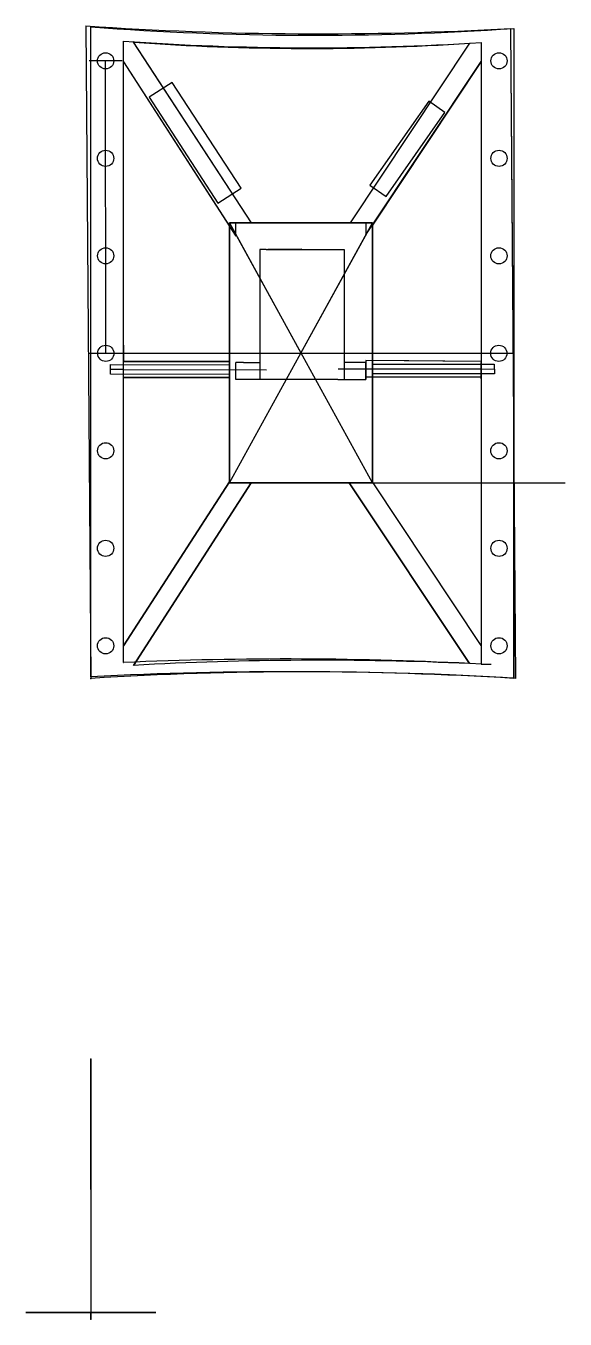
# Model space of a CAD drawing. Header units: millimetres. Extents: x -10 to 73, y -99 to 100.
import ezdxf

# ---------------------------------------------------------------- set-up
doc = ezdxf.new("R2010")
doc.units = ezdxf.units.MM
doc.header["$MEASUREMENT"] = 0
for name, color, linetype in [('Base_Sketch1', 7, 'Continuous'), ('Base_Sketch13', 7, 'Continuous'), ('Base_Sketch14', 7, 'Continuous'), ('Base_Sketch9', 7, 'Continuous'), ('Removable Lid_Sketch1', 7, 'Continuous'), ('Removable Lid_Sketch4', 7, 'Continuous'), ('Removable Lid_Sketch7', 7, 'Continuous'), ('Removeable Cap v8_0', 7, 'Continuous'), ('Removeable Cap v8_Sketch4', 7, 'Continuous'), ('Removeable Cap v8_Sketch6', 7, 'Continuous')]:
    doc.layers.add(name, color=color, linetype=linetype)

# ---------------------------------------------------------------- blocks, each defined once
blk = doc.blocks.new('Base')
at = {"layer": 'Base_Sketch1'}
for p, q in [((-0.078, 10.039), (0, 0)), ((6.534, 0), (6.455, 10)), ((6.502, 10), (6.502, 0)), ((2.469, 7.01), (0.65, 9.8)), ((5.821, 9.772), (3.985, 7.01)), ((6.002, 9.783), (6.002, 0.219)), ((0.478, 9.501), (-0.026, 9.501)), ((0.226, 8.001), (0.226, 9.501)), ((0.5, 9.486), (2.128, 6.958)), ((0.5, 5.127), (0.5, 9.486)), ((6.002, 9.493), (4.328, 6.974)), ((6.002, 9.493), (6.002, 5.126)), ((0.226, 8.001), (0.226, 8.101)), ((0.227, 6.501), (0.226, 8.001)), ((4.328, 3.01), (2.128, 7.01)), ((2.128, 3.01), (4.328, 7.01)), ((2.128, 7.01), (4.328, 7.01)), ((2.128, 3.01), (2.128, 7.01)), ((2.128, 7.01), (3.233, 5)), ((3.985, 7.01), (2.469, 7.01)), ((4.328, 7.01), (3.222, 5)), ((4.328, 7.01), (4.328, 3.01)), ((4.328, 4.89), (4.328, 6.974)), ((2.128, 6.958), (2.128, 4.877)), ((0.229, 5.001), (0.227, 6.501)), ((-0.042, 5), (0.5, 5.002)), ((6.495, 5), (-0.042, 5)), ((0.5, 5.127), (0.499, 5.127)), ((0.499, 5.127), (0.501, 4.877)), ((0.5, 5), (0.5, 5.002)), ((0.5, 5), (0.5, 5.002)), ((0.5, 5.002), (0.5, 5)), ((6.002, 5.126), (6.002, 4.876)), ((6.002, 5.001), (6.002, 5)), ((0.501, 4.877), (2.128, 4.877)), ((6.002, 4.876), (4.328, 4.89)), ((6.002, 4.876), (6.002, 4.86)), ((6.002, 4.61), (6.002, 4.86)), ((0.5, 0.5), (0.5, 4.627)), ((2.128, 4.627), (0.5, 4.627)), ((2.128, 4.627), (2.128, 3.024)), ((4.328, 3.026), (4.328, 4.641)), ((4.328, 4.641), (6.002, 4.641)), ((6.002, 4.61), (6.002, 0.507)), ((0.5, 0.5), (2.128, 3.024)), ((2.466, 3.01), (0.655, 0.2)), ((4.328, 3.01), (2.128, 3.01)), ((2.466, 3.01), (3.972, 3.01)), ((5.821, 0.228), (3.972, 3.01)), ((4.078, 3.01), (7.29, 3.01)), ((6.002, 0.507), (4.328, 3.026)), ((0.498, 0.245), (0.5, 0.245)), ((6.002, 0.219), (6.152, 0.219)), ((6.002, 0.219), (6.152, 0.219))]:
    blk.add_line(p, q, dxfattribs=at)
for centre in [(0.226, 9.501), (6.274, 9.501), (0.226, 8.001), (6.274, 8.001), (0.227, 6.501), (6.273, 6.501), (0.229, 5.001), (6.271, 5.001), (0.227, 3.501), (6.273, 3.501), (0.226, 2.001), (6.274, 2.001), (0.226, 0.501), (6.274, 0.501)]:
    blk.add_circle(centre, 0.125, dxfattribs=at)
for centre, radius, start, end in [((3.508, 62.78), 52.863, 266.1104, 273.1967), ((3.36, 47.494), 37.803, 265.9009, 273.7338), ((3.512, -51.067), 51.346, 87.4227, 93.1904), ((3.267, -52.761), 52.862, 86.4569, 93.5432)]:
    blk.add_arc(centre, radius, start, end, dxfattribs=at)
for p in [(3.228, 5.01), (3.228, 5.01), (3.228, 5.01), (3.228, 5.01), (3.228, 5.01), (0, 0)]:
    blk.add_point(p, dxfattribs=at)
at = {"layer": 'Base_Sketch13'}
for p, q in [((-0.078, 10.039, 0.2), (0, 0, 0.2)), ((-0.078, 10.039, 0.2), (0, 0, 0.2)), ((6.502, 4.037, 0.2), (6.455, 10, 0.2)), ((6.502, 4.037, 0.2), (6.455, 10, 0.2)), ((2.469, 7.01, 0.2), (0.657, 9.789, 0.2)), ((2.469, 7.01, 0.2), (0.657, 9.789, 0.2)), ((5.821, 9.772, 0.2), (3.985, 7.01, 0.2)), ((5.821, 9.772, 0.2), (3.985, 7.01, 0.2)), ((0.5, 9.486, 0.2), (2.128, 6.958, 0.2)), ((0.5, 9.486, 0.2), (2.228, 6.803, 0.2)), ((0.5, 5.127, 0.2), (0.5, 9.486, 0.2)), ((0.5, 5.127, 0.2), (0.5, 9.486, 0.2)), ((4.228, 6.823, 0.2), (6.002, 9.493, 0.2)), ((4.328, 6.974, 0.2), (6.002, 9.493, 0.2)), ((6.002, 9.493, 0.2), (6.002, 4.876, 0.2)), ((6.002, 9.493, 0.2), (6.002, 4.876, 0.2)), ((2.128, 6.958, 0.2), (2.128, 7.01, 0.2)), ((2.128, 7.01, 0.2), (2.469, 7.01, 0.2)), ((2.228, 7.01, 0.2), (2.469, 7.01, 0.2)), ((2.228, 6.803, 0.2), (2.228, 7.01, 0.2)), ((3.985, 7.01, 0.2), (4.228, 7.01, 0.2)), ((3.985, 7.01, 0.2), (4.328, 7.01, 0.2)), ((4.228, 7.01, 0.2), (4.228, 6.823, 0.2)), ((4.328, 7.01, 0.2), (4.328, 6.974, 0.2)), ((0.499, 5.127, 0.2), (0.5, 5.127, 0.2)), ((0.499, 5.127, 0.2), (0.5, 5.127, 0.2)), ((2.128, 4.627, 0.2), (2.128, 4.877, 0.2)), ((6.002, 4.876, 0.2), (4.228, 4.891, 0.2)), ((4.228, 4.891, 0.2), (4.228, 4.641, 0.2)), ((6.002, 4.876, 0.2), (4.328, 4.89, 0.2)), ((4.328, 4.89, 0.2), (4.328, 4.641, 0.2)), ((0.5, 4.752, 0.2), (0.3, 4.753, 0.2)), ((0.5, 4.752, 0.2), (2.697, 4.747, 0.2)), ((6.002, 4.759, 0.2), (3.8, 4.759, 0.2)), ((4.228, 4.641, 0.2), (6.002, 4.641, 0.2)), ((4.328, 4.641, 0.2), (6.002, 4.641, 0.2)), ((6.002, 4.759, 0.2), (6.202, 4.76, 0.2)), ((6.002, 4.641, 0.2), (6.002, 0.507, 0.2)), ((6.002, 4.641, 0.2), (6.002, 0.507, 0.2)), ((6.502, 0.002, 0.2), (6.502, 4.037, 0.2)), ((0.655, 0.2, 0.2), (2.466, 3.01, 0.2)), ((0.655, 0.2, 0.2), (2.466, 3.01, 0.2)), ((2.128, 3.01, 0.2), (2.128, 3.024, 0.2)), ((2.466, 3.01, 0.2), (2.128, 3.01, 0.2)), ((2.466, 3.01, 0.2), (2.228, 3.01, 0.2)), ((3.972, 3.01, 0.2), (5.821, 0.228, 0.2)), ((3.972, 3.01, 0.2), (5.821, 0.228, 0.2)), ((4.228, 3.01, 0.2), (3.972, 3.01, 0.2)), ((4.328, 3.01, 0.2), (3.972, 3.01, 0.2)), ((4.328, 3.026, 0.2), (4.328, 3.01, 0.2))]:
    blk.add_line(p, q, dxfattribs=at)
for centre in [(0.226, 9.501, 0.2), (0.226, 9.501, 0.2), (6.274, 9.501, 0.2), (6.274, 9.501, 0.2), (0.226, 8.001, 0.2), (0.226, 8.001, 0.2), (6.274, 8.001, 0.2), (6.274, 8.001, 0.2), (0.227, 6.501, 0.2), (0.227, 6.501, 0.2), (6.273, 6.501, 0.2), (6.273, 6.501, 0.2), (0.229, 5.001, 0.2), (0.229, 5.001, 0.2), (6.271, 5.001, 0.2), (6.271, 5.001, 0.2), (0.227, 3.501, 0.2), (0.227, 3.501, 0.2), (6.273, 3.501, 0.2), (6.273, 3.501, 0.2), (0.226, 2.001, 0.2), (0.226, 2.001, 0.2), (6.274, 2.001, 0.2), (6.274, 2.001, 0.2), (0.226, 0.501, 0.2), (0.226, 0.501, 0.2), (6.274, 0.501, 0.2), (6.274, 0.501, 0.2)]:
    blk.add_circle(centre, 0.125, dxfattribs=at)
for centre, radius, start, end in [((3.512, -51.067, 0.2), 51.346, 87.4227, 93.1904), ((3.267, -52.761, 0.2), 52.862, 86.4912, 93.5432)]:
    blk.add_arc(centre, radius, start, end, dxfattribs=at)
blk.add_point((0, 0, 0.2), dxfattribs=at)
at = {"layer": 'Base_Sketch14'}
for p, q in [((-0.078, 10.039, 0.2), (0, 0, 0.2)), ((6.502, 4.037, 0.2), (6.455, 10, 0.2)), ((2.469, 7.01, 0.2), (0.657, 9.789, 0.2)), ((5.821, 9.772, 0.2), (3.985, 7.01, 0.2)), ((0.5, 5.127, 0.2), (0.5, 9.486, 0.2)), ((0.5, 9.486, 0.2), (2.128, 6.958, 0.2)), ((4.328, 6.974, 0.2), (6.002, 9.493, 0.2)), ((6.002, 9.493, 0.2), (6.002, 4.876, 0.2)), ((1.25, 9.17, 0.2), (0.895, 8.94, 0.2)), ((2.308, 7.541, 0.2), (1.25, 9.17, 0.2)), ((0.895, 8.94, 0.2), (1.953, 7.311, 0.2)), ((5.194, 8.88, 0.2), (4.289, 7.588, 0.2)), ((5.442, 8.707, 0.2), (5.194, 8.88, 0.2)), ((4.537, 7.414, 0.2), (5.442, 8.707, 0.2)), ((4.289, 7.588, 0.2), (4.537, 7.414, 0.2)), ((1.953, 7.311, 0.2), (2.308, 7.541, 0.2)), ((2.128, 6.958, 0.2), (2.128, 7.01, 0.2)), ((2.128, 7.01, 0.2), (2.469, 7.01, 0.2)), ((3.985, 7.01, 0.2), (4.328, 7.01, 0.2)), ((4.328, 7.01, 0.2), (4.328, 6.974, 0.2)), ((0.501, 4.877, 0.2), (0.499, 5.127, 0.2)), ((0.499, 5.127, 0.2), (0.5, 5.127, 0.2)), ((0.3, 4.828, 0.2), (2.128, 4.824, 0.2)), ((0.3, 4.678, 0.2), (0.3, 4.828, 0.2)), ((2.128, 4.877, 0.2), (0.501, 4.877, 0.2)), ((2.128, 4.824, 0.2), (2.128, 4.877, 0.2)), ((6.002, 4.876, 0.2), (4.328, 4.89, 0.2)), ((4.328, 4.89, 0.2), (4.328, 4.834, 0.2)), ((4.328, 4.834, 0.2), (6.002, 4.834, 0.2)), ((6.002, 4.834, 0.2), (6.202, 4.835, 0.2)), ((6.202, 4.835, 0.2), (6.203, 4.685, 0.2)), ((2.128, 4.674, 0.2), (0.3, 4.678, 0.2)), ((0.5, 0.5, 0.2), (0.5, 4.627, 0.2)), ((0.5, 4.627, 0.2), (2.128, 4.627, 0.2)), ((2.128, 4.627, 0.2), (2.128, 4.674, 0.2)), ((6.002, 4.684, 0.2), (4.328, 4.684, 0.2)), ((4.328, 4.684, 0.2), (4.328, 4.641, 0.2)), ((4.328, 4.641, 0.2), (6.002, 4.641, 0.2)), ((6.002, 4.641, 0.2), (6.002, 0.507, 0.2)), ((6.203, 4.685, 0.2), (6.003, 4.684, 0.2)), ((6.502, 0.002, 0.2), (6.502, 4.037, 0.2)), ((2.128, 3.024, 0.2), (0.5, 0.5, 0.2)), ((0.655, 0.2, 0.2), (2.466, 3.01, 0.2)), ((2.128, 3.01, 0.2), (2.128, 3.024, 0.2)), ((2.466, 3.01, 0.2), (2.128, 3.01, 0.2)), ((3.972, 3.01, 0.2), (5.821, 0.228, 0.2)), ((4.328, 3.01, 0.2), (3.972, 3.01, 0.2)), ((6.002, 0.507, 0.2), (4.328, 3.026, 0.2)), ((4.328, 3.026, 0.2), (4.328, 3.01, 0.2))]:
    blk.add_line(p, q, dxfattribs=at)
for centre in [(0.226, 9.501, 0.2), (6.274, 9.501, 0.2), (0.226, 8.001, 0.2), (6.274, 8.001, 0.2), (0.227, 6.501, 0.2), (6.273, 6.501, 0.2), (0.229, 5.001, 0.2), (6.271, 5.001, 0.2), (0.227, 3.501, 0.2), (6.273, 3.501, 0.2), (0.226, 2.001, 0.2), (6.274, 2.001, 0.2), (0.226, 0.501, 0.2), (6.274, 0.501, 0.2)]:
    blk.add_circle(centre, 0.125, dxfattribs=at)
for centre, radius, start, end in [((3.508, 62.78, 0.2), 52.863, 266.1104, 273.1967), ((3.36, 47.494, 0.2), 37.803, 265.9009, 273.7338), ((3.512, -51.067, 0.2), 51.346, 87.4227, 93.1904), ((3.267, -52.761, 0.2), 52.862, 86.4912, 93.5432)]:
    blk.add_arc(centre, radius, start, end, dxfattribs=at)
blk.add_point((0, 0, 0.2), dxfattribs=at)
at = {"layer": 'Base_Sketch9'}
for p, q in [((4.328, 7.01, 0.6), (2.128, 7.01, 0.6)), ((2.128, 7.01, 0.6), (2.128, 3.01, 0.6)), ((4.328, 7.01, 0.6), (2.128, 7.01, 0.6)), ((2.128, 7.01, 0.6), (2.128, 3.01, 0.6)), ((4.228, 7.01, 0.6), (2.228, 7.01, 0.6)), ((4.228, 7.01, 0.6), (4.228, 6.91, 0.6)), ((4.328, 3.01, 0.6), (4.328, 7.01, 0.6)), ((4.328, 3.01, 0.6), (4.328, 7.01, 0.6)), ((2.695, 6.598, 0.6), (2.595, 6.598, 0.6)), ((2.595, 6.598, 0.6), (2.595, 4.598, 0.6)), ((2.695, 6.598, 0.6), (3.795, 6.598, 0.6)), ((3.245, 6.601, 0.6), (2.72, 6.598, 0.6)), ((2.72, 6.598, 0.6), (3.77, 6.598, 0.6)), ((3.795, 6.598, 0.6), (3.895, 6.598, 0.6)), ((3.895, 6.598, 0.6), (3.895, 4.598, 0.6)), ((2.228, 4.598, 0.6), (2.228, 4.861, 0.6)), ((2.346, 4.861, 0.6), (2.228, 4.861, 0.6)), ((2.246, 4.861, 0.6), (2.25, 4.861, 0.6)), ((2.346, 4.861, 0.6), (2.595, 4.861, 0.6)), ((4.228, 4.861, 0.6), (3.895, 4.861, 0.6)), ((4.227, 4.611, 0.6), (4.227, 4.861, 0.6)), ((4.228, 4.861, 0.6), (4.228, 4.598, 0.6)), ((2.695, 4.598, 0.6), (2.228, 4.598, 0.6)), ((3.795, 4.598, 0.6), (2.695, 4.598, 0.6)), ((3.795, 4.598, 0.6), (4.228, 4.598, 0.6)), ((2.128, 3.01, 0.6), (4.328, 3.01, 0.6)), ((2.128, 3.01, 0.6), (4.328, 3.01, 0.6)), ((2.228, 3.01, 0.6), (4.228, 3.01, 0.6))]:
    blk.add_line(p, q, dxfattribs=at)
blk.add_point((0, 0, 0.6), dxfattribs=at)
blk = doc.blocks.new('RemovableLid')
at = {"layer": 'Removable Lid_Sketch1'}
for p, q in [((0, -5.859, 2.433), (0, -5.859, 1.758)), ((0, -5.859, 2.408), (0, -5.859, 2.658)), ((0, -5.859, 2.408), (0, -5.859, 2.433)), ((0, -5.959, 1.758), (0, -5.859, 1.758)), ((0, -5.959, 2.558), (0, -5.859, 2.658)), ((0, -7.859, 2.758), (0, -5.959, 2.758)), ((0, -5.959, 1.758), (0, -9.759, 1.758)), ((0, -5.959, 2.558), (0, -5.959, 2.558)), ((0, -5.959, 2.558), (0, -5.959, 1.758)), ((0, -7.859, 2.658), (0, -6.059, 2.658)), ((0, -7.859, 2.758), (0, -9.759, 2.758)), ((0, -7.859, 2.658), (0, -9.659, 2.658)), ((0, -9.758, 2.558), (0, -9.859, 2.658)), ((0, -9.758, 2.558), (0, -9.759, 2.558)), ((0, -9.859, 1.758), (0, -9.759, 1.758)), ((0, -9.759, 2.558), (0, -9.759, 1.758)), ((0, -9.859, 2.758), (0, -9.859, 2.758)), ((0, -9.859, 2.408), (0, -9.859, 2.658)), ((0, -9.859, 2.408), (0, -9.859, 2.433)), ((0, -9.859, 2.433), (0, -9.859, 1.758))]:
    blk.add_line(p, q, dxfattribs=at)
at = {"layer": 'Removable Lid_Sketch1', "extrusion": (1, 0, 0)}
for centre, start, end in [((-5.959, 2.658), 0.0265, 90), ((-6.059, 2.558), 0, 90), ((-9.659, 2.558), 90, 180), ((-9.759, 2.658), 90, 179.9735)]:
    blk.add_arc(centre, 0.1, start, end, dxfattribs=at)
at = {"layer": 'Removable Lid_Sketch1'}
for p in [(0, 0), (0, -5.859, 2.758), (0, -5.959, 2.658), (0, -7.859, 1.758), (0, -7.859, 1.758), (0, -9.759, 2.658), (0, -9.859, 2.758)]:
    blk.add_point(p, dxfattribs=at)
at = {"layer": 'Removable Lid_Sketch4'}
for p, q in [((-0.7, -9.759, 0.832), (-1, -9.759, 0.832)), ((-1, -9.759, 0.832), (-1, -9.759, 0.632)), ((-1, -9.759, 0.632), (-0.55, -9.759, 0.632)), ((-0.7, -9.759, 1.032), (-0.647, -9.759, 1.111)), ((-0.7, -9.759, 1.032), (-0.7, -9.759, 0.832)), ((-0.647, -9.759, 1.111), (-0.55, -9.759, 1.111)), ((-0.55, -9.759, 0.632), (-0.55, -9.759, 1.111)), ((1, -9.759, 0.621), (0.55, -9.759, 0.621)), ((0.55, -9.759, 0.621), (0.55, -9.759, 1.111)), ((0.55, -9.759, 1.111), (0.65, -9.759, 1.111)), ((0.7, -9.759, 1.021), (0.65, -9.759, 1.111)), ((0.7, -9.759, 0.821), (1, -9.759, 0.821)), ((0.7, -9.759, 1.021), (0.7, -9.759, 0.821)), ((1, -9.759, 0.821), (1, -9.759, 0.621))]:
    blk.add_line(p, q, dxfattribs=at)
at = {"layer": 'Removable Lid_Sketch4', "extrusion": (0, -1, 0)}
blk.add_circle((0, 1.758, 9.759), 0.8, dxfattribs=at)
at = {"layer": 'Removable Lid_Sketch4'}
blk.add_point((0, -9.759), dxfattribs=at)
at = {"layer": 'Removable Lid_Sketch7'}
for p, q in [((0.55, -9.759, 0.35), (-0.55, -9.759, 0.35)), ((0.55, -9.759, 0.35), (-0.55, -9.759, 1.35)), ((-0.55, -9.759, 1.35), (0.55, -9.759, 1.35)), ((-0.55, -9.759, 0.35), (0.55, -9.759, 1.35)), ((-0.55, -9.759, 0.35), (-0.55, -9.759, 1.35)), ((0.525, -9.759, 0.39), (-0.525, -9.759, 1.31)), ((0.525, -9.759, 0.39), (-0.525, -9.759, 0.39)), ((-0.525, -9.759, 0.39), (-0.525, -9.759, 1.31)), ((-0.525, -9.759, 1.31), (0.525, -9.759, 1.31)), ((-0.525, -9.759, 0.39), (0.525, -9.759, 1.31)), ((0.525, -9.759, 1.31), (0.525, -9.759, 0.39)), ((0.55, -9.759, 1.35), (0.55, -9.759, 0.35))]:
    blk.add_line(p, q, dxfattribs=at)
at = {"layer": 'Removable Lid_Sketch7', "extrusion": (0, 1, 0)}
blk.add_circle((0, 1.758, -9.759), 0.8, dxfattribs=at)
at = {"layer": 'Removable Lid_Sketch7'}
for p in [(0, -9.759, 0.85), (0, -9.759), (0, -9.759, 0.85)]:
    blk.add_point(p, dxfattribs=at)

msp = doc.modelspace()

# ---------------------------------------------------------------- linework, layer by layer
at = {"layer": 'Removeable Cap v8_0'}
for p, q in [((0, 0.24), (0, 100.24)), ((65.02, 100), (65.02, 0)), ((5, 2.43), (5, 98.03)), ((60.02, 97.83), (60.02, 2.19))]:
    msp.add_line(p, q, dxfattribs=at)
for centre, radius, start, end in [((34.19, 552.63), 453.68, 265.6778, 273.8967), ((34.09, 514.87), 417.85, 266.0078, 273.558), ((30.01, -570.63), 573.61, 87.00125, 92.49943), ((30.34, -585.48), 586.5, 86.60956, 92.96495)]:
    msp.add_arc(centre, radius, start, end, dxfattribs=at)
at = {"layer": 'Removeable Cap v8_Sketch4'}
for p, q in [((-0.78, 100.39, 2), (0, 0, 2)), ((65.02, 40.37, 2), (64.55, 100, 2)), ((24.69, 70.1, 2), (6.57, 97.89, 2)), ((58.21, 97.72, 2), (39.85, 70.1, 2)), ((5, 51.27, 2), (5, 94.86, 2)), ((5, 94.86, 2), (21.28, 69.58, 2)), ((43.28, 69.74, 2), (60.02, 94.93, 2)), ((60.02, 94.93, 2), (60.02, 48.76, 2)), ((12.5, 91.7, 2), (8.95, 89.4, 2)), ((23.08, 75.41, 2), (12.5, 91.7, 2)), ((8.95, 89.4, 2), (19.53, 73.11, 2)), ((51.94, 88.8, 2), (42.89, 75.88, 2)), ((54.42, 87.07, 2), (51.94, 88.8, 2)), ((45.37, 74.14, 2), (54.42, 87.07, 2)), ((42.89, 75.88, 2), (45.37, 74.14, 2)), ((19.53, 73.11, 2), (23.08, 75.41, 2)), ((21.28, 70.1, 2), (24.69, 70.1, 2)), ((21.28, 69.58, 2), (21.28, 70.1, 2)), ((39.85, 70.1, 2), (43.28, 70.1, 2)), ((43.28, 70.1, 2), (43.28, 69.74, 2)), ((5.01, 48.77, 2), (4.99, 51.27, 2)), ((4.99, 51.27, 2), (5, 51.27, 2)), ((3, 46.78, 2), (3, 48.28, 2)), ((3, 48.28, 2), (21.28, 48.24, 2)), ((21.28, 48.77, 2), (5.01, 48.77, 2)), ((21.28, 48.24, 2), (21.28, 48.77, 2)), ((60.02, 48.76, 2), (43.28, 48.9, 2)), ((43.28, 48.9, 2), (43.28, 48.34, 2)), ((43.28, 48.34, 2), (60.02, 48.34, 2)), ((60.02, 48.34, 2), (62.02, 48.35, 2)), ((62.02, 48.35, 2), (62.03, 46.85, 2)), ((21.28, 46.74, 2), (3, 46.78, 2)), ((5, 5, 2), (5, 46.27, 2)), ((5, 46.27, 2), (21.28, 46.27, 2)), ((21.28, 46.27, 2), (21.28, 46.74, 2)), ((60.02, 46.84, 2), (43.28, 46.84, 2)), ((43.28, 46.84, 2), (43.28, 46.41, 2)), ((43.28, 46.41, 2), (60.02, 46.41, 2)), ((60.02, 46.41, 2), (60.02, 5.07, 2)), ((62.03, 46.85, 2), (60.03, 46.84, 2)), ((65.02, 0.02, 2), (65.02, 40.37, 2)), ((21.28, 30.24, 2), (5, 5, 2)), ((6.55, 2, 2), (24.66, 30.1, 2)), ((21.28, 30.1, 2), (21.28, 30.24, 2)), ((24.66, 30.1, 2), (21.28, 30.1, 2)), ((39.72, 30.1, 2), (58.21, 2.28, 2)), ((43.28, 30.1, 2), (39.72, 30.1, 2)), ((60.02, 5.07, 2), (43.28, 30.26, 2)), ((43.28, 30.26, 2), (43.28, 30.1, 2))]:
    msp.add_line(p, q, dxfattribs=at)
for centre in [(2.26, 95.01, 2), (62.74, 95.01, 2), (2.26, 80.01, 2), (62.74, 80.01, 2), (2.27, 65.01, 2), (62.73, 65.01, 2), (2.29, 50.01, 2), (62.71, 50.01, 2), (2.27, 35.01, 2), (62.73, 35.01, 2), (2.26, 20.01, 2), (62.74, 20.01, 2), (2.26, 5.01, 2), (62.74, 5.01, 2)]:
    msp.add_circle(centre, 1.25, dxfattribs=at)
for centre, radius, start, end in [((35.08, 627.8, 2), 528.63, 266.1104, 273.1967), ((33.6, 474.94, 2), 378.03, 265.9009, 273.7338), ((35.12, -510.67, 2), 513.46, 87.4227, 93.1904), ((32.67, -527.61, 2), 528.62, 86.4912, 93.5432)]:
    msp.add_arc(centre, radius, start, end, dxfattribs=at)
msp.add_point((0, 0, 2), dxfattribs=at)
at = {"layer": 'Removeable Cap v8_Sketch6'}
for p, q in [((21.28, 70.1, 6), (21.28, 30.1, 6)), ((43.28, 70.1, 6), (21.28, 70.1, 6)), ((43.28, 30.1, 6), (43.28, 70.1, 6)), ((21.28, 30.1, 6), (43.28, 30.1, 6))]:
    msp.add_line(p, q, dxfattribs=at)
msp.add_point((0, 0, 6), dxfattribs=at)

# ---------------------------------------------------------------- block references
at = {"xscale": 10, "yscale": 10, "zscale": 10}
for name in ['Base', 'RemovableLid']:
    msp.add_blockref(name, (0, 0), dxfattribs=at)

doc.saveas('drawing.dxf')
